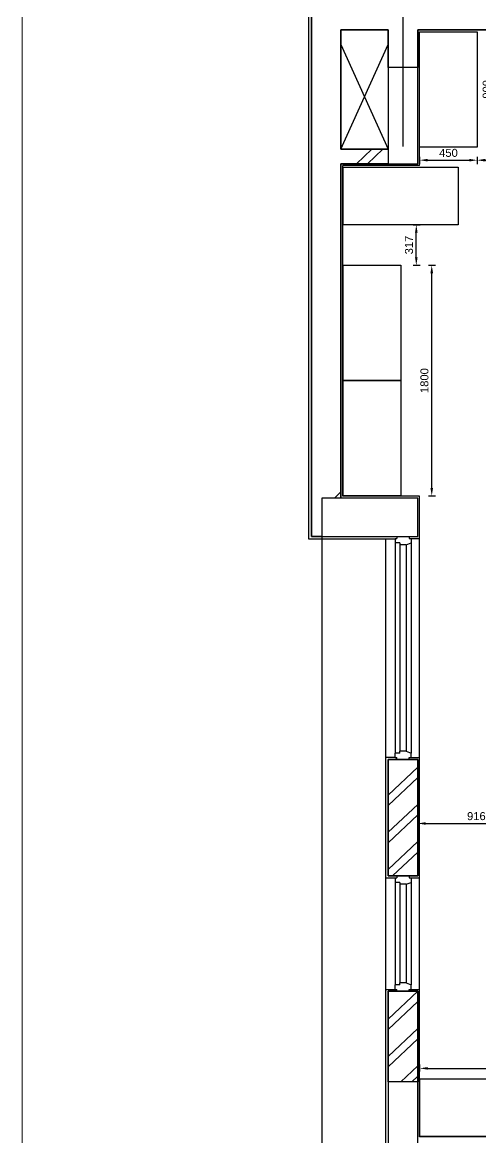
# Model space of a CAD drawing. Extents: x 681461 to 1380439, y -183990 to 19328.
# Drawn here: x 681461 to 685041, y -155070 to -146363 of the extents above; entities that cross this region are included whole.
import ezdxf

# ---------------------------------------------------------------- set-up
doc = ezdxf.new("R2010")
doc.units = 0
doc.header["$LTSCALE"] = 900
doc.header["$MEASUREMENT"] = 0
doc.header["$PDMODE"] = 34
doc.linetypes.add('CENTER', pattern=[2, 1.25, -0.25, 0.25, -0.25])
doc.layers.get('DEFPOINTS').update_dxf_attribs({"color": 3, "linetype": 'CONTINUOUS'})
doc.layers.add('COL', color=6, linetype='CONTINUOUS', lineweight=25)
doc.layers.add('door', color=163, linetype='CONTINUOUS')
doc.layers.add('WALL', color=1, linetype='CONTINUOUS')
doc.styles.add('ROMANS', font='arial.ttf')
doc.dimstyles.new('MSADIM', dxfattribs={"dimscale": 25, "dimtxt": 2.5, "dimasz": 2.5, "dimexe": 1.2, "dimexo": 1, "dimgap": 1, "dimtad": 1, "dimdec": 0, "dimzin": 1, "dimdsep": 46, "dimtxsty": 'ROMANS', "dimcen": 0, "dimclrd": 3, "dimclrt": 6, "dimadec": 0, "dimazin": 0, "dimtfac": 1, "dimtdec": 0, "dimtofl": 0, "dimtmove": 0, "dimatfit": 3, "dimfxl": 1, "dimtvp": 0.1, "dimtolj": 1, "dimtzin": 1, "dimarcsym": 2})

# ---------------------------------------------------------------- blocks, each defined once
blk = doc.blocks.new('*D25')
at = {"layer": 'DEFPOINTS', "color": 0, "linetype": 'ByBlock', "lineweight": 13, "ltscale": 1.25}
for p in [(685465.4, -152616.8), (684549.5, -152683.3), (685465.4, -152639.1)]:
    blk.add_point(p, dxfattribs=at)
at = {"layer": 'door', "color": 0, "linetype": 'ByBlock', "lineweight": -2, "ltscale": 1.25}
for p, q in [((684549.5, -152641.8), (684549.5, -152586.8)), ((685465.4, -152616.8), (685465.4, -152586.8))]:
    blk.add_line(p, q, dxfattribs=at)
at = {"layer": 'door', "color": 3, "linetype": 'ByBlock', "lineweight": -2, "ltscale": 1.25}
blk.add_line((684612, -152616.8), (685402.9, -152616.8), dxfattribs=at)
at = {"layer": 'door', "color": 3, "linetype": 'ByBlock', "lineweight": 13, "ltscale": 1.25}
for points in [[(684612, -152606.4), (684612, -152627.2), (684549.5, -152616.8)], [(685402.9, -152606.4), (685402.9, -152627.2), (685465.4, -152616.8)]]:
    blk.add_solid(points, dxfattribs=at)
at = {"layer": 'door', "color": 6, "linetype": 'ByBlock', "ltscale": 1.25, "insert": (685007.4, -152559.9), "char_height": 62.5, "attachment_point": 5, "style": 'ROMANS'}
blk.add_mtext('\\A1;916', dxfattribs=at)
blk = doc.blocks.new('*D27')
at = {"layer": 'DEFPOINTS', "color": 0, "linetype": 'ByBlock', "lineweight": 13, "ltscale": 1.25}
for p in [(685014.5, -146436.2), (685014.5, -147336.2), (685145.2, -147336.2)]:
    blk.add_point(p, dxfattribs=at)
at = {"layer": 'door', "color": 0, "linetype": 'ByBlock', "lineweight": -2, "ltscale": 1.25}
for p, q in [((685120.2, -146436.2), (685175.2, -146436.2)), ((685120.2, -147336.2), (685175.2, -147336.2))]:
    blk.add_line(p, q, dxfattribs=at)
at = {"layer": 'door', "color": 3, "linetype": 'ByBlock', "lineweight": -2, "ltscale": 1.25}
blk.add_line((685145.2, -146498.7), (685145.2, -147273.7), dxfattribs=at)
at = {"layer": 'door', "color": 3, "linetype": 'ByBlock', "lineweight": 13, "ltscale": 1.25}
for points in [[(685134.8, -146498.7), (685155.6, -146498.7), (685145.2, -146436.2)], [(685134.8, -147273.7), (685155.6, -147273.7), (685145.2, -147336.2)]]:
    blk.add_solid(points, dxfattribs=at)
at = {"layer": 'door', "color": 6, "linetype": 'ByBlock', "ltscale": 1.25, "insert": (685088.3, -146886.2), "char_height": 62.5, "attachment_point": 5, "rotation": 90, "style": 'ROMANS'}
blk.add_mtext('\\A1;900', dxfattribs=at)
blk = doc.blocks.new('*D28')
at = {"layer": 'DEFPOINTS', "color": 0, "linetype": 'ByBlock', "lineweight": 13, "ltscale": 1.25}
for p in [(684564.5, -147336.2), (685014.5, -147336.2), (685014.5, -147439.1)]:
    blk.add_point(p, dxfattribs=at)
at = {"layer": 'door', "color": 0, "linetype": 'ByBlock', "lineweight": -2, "ltscale": 1.25}
for p, q in [((684564.5, -147414.1), (684564.5, -147469.1)), ((685014.5, -147414.1), (685014.5, -147469.1))]:
    blk.add_line(p, q, dxfattribs=at)
at = {"layer": 'door', "color": 3, "linetype": 'ByBlock', "lineweight": -2, "ltscale": 1.25}
blk.add_line((684627, -147439.1), (684952, -147439.1), dxfattribs=at)
at = {"layer": 'door', "color": 3, "linetype": 'ByBlock', "lineweight": 13, "ltscale": 1.25}
for points in [[(684627, -147428.7), (684627, -147449.5), (684564.5, -147439.1)], [(684952, -147428.7), (684952, -147449.5), (685014.5, -147439.1)]]:
    blk.add_solid(points, dxfattribs=at)
at = {"layer": 'door', "color": 6, "linetype": 'ByBlock', "ltscale": 1.25, "insert": (684789.5, -147382.2), "char_height": 62.5, "attachment_point": 5, "style": 'ROMANS'}
blk.add_mtext('\\A1;450', dxfattribs=at)
blk = doc.blocks.new('*D29')
at = {"layer": 'DEFPOINTS', "color": 0, "linetype": 'ByBlock', "lineweight": 13, "ltscale": 1.25}
for p in [(685014.5, -147336.2), (685589.5, -147336.2), (685589.5, -147439.1)]:
    blk.add_point(p, dxfattribs=at)
at = {"layer": 'door', "color": 0, "linetype": 'ByBlock', "lineweight": -2, "ltscale": 1.25}
for p, q in [((685014.5, -147414.1), (685014.5, -147469.1)), ((685589.5, -147414.1), (685589.5, -147469.1))]:
    blk.add_line(p, q, dxfattribs=at)
at = {"layer": 'door', "color": 3, "linetype": 'ByBlock', "lineweight": -2, "ltscale": 1.25}
blk.add_line((685077, -147439.1), (685527, -147439.1), dxfattribs=at)
at = {"layer": 'door', "color": 3, "linetype": 'ByBlock', "lineweight": 13, "ltscale": 1.25}
for points in [[(685077, -147428.7), (685077, -147449.5), (685014.5, -147439.1)], [(685527, -147428.7), (685527, -147449.5), (685589.5, -147439.1)]]:
    blk.add_solid(points, dxfattribs=at)
at = {"layer": 'door', "color": 6, "linetype": 'ByBlock', "ltscale": 1.25, "insert": (685302, -147382.3), "char_height": 62.5, "attachment_point": 5, "style": 'ROMANS'}
blk.add_mtext('\\A1;575', dxfattribs=at)
blk = doc.blocks.new('*D30')
at = {"layer": 'DEFPOINTS', "color": 0, "linetype": 'ByBlock', "lineweight": 13, "ltscale": 1.25}
for p in [(684416.3, -148259.7), (684658.9, -148259.7), (684416.3, -150059.7)]:
    blk.add_point(p, dxfattribs=at)
at = {"layer": 'door', "color": 0, "linetype": 'ByBlock', "lineweight": -2, "ltscale": 1.25}
for p, q in [((684633.9, -148259.7), (684688.9, -148259.7)), ((684633.9, -150059.7), (684688.9, -150059.7))]:
    blk.add_line(p, q, dxfattribs=at)
at = {"layer": 'door', "color": 3, "linetype": 'ByBlock', "lineweight": -2, "ltscale": 1.25}
blk.add_line((684658.9, -149997.2), (684658.9, -148322.2), dxfattribs=at)
at = {"layer": 'door', "color": 3, "linetype": 'ByBlock', "lineweight": 13, "ltscale": 1.25}
for points in [[(684648.5, -148322.2), (684669.4, -148322.2), (684658.9, -148259.7)], [(684648.5, -149997.2), (684669.4, -149997.2), (684658.9, -150059.7)]]:
    blk.add_solid(points, dxfattribs=at)
at = {"layer": 'door', "color": 6, "linetype": 'ByBlock', "ltscale": 1.25, "insert": (684602, -149159.7), "char_height": 62.5, "attachment_point": 5, "rotation": 90, "style": 'ROMANS'}
blk.add_mtext('\\A1;1800', dxfattribs=at)
blk = doc.blocks.new('*D31')
at = {"layer": 'DEFPOINTS', "color": 0, "linetype": 'ByBlock', "lineweight": 13, "ltscale": 1.25}
for p in [(684416.3, -147943.1), (684538.3, -147943.1), (684416.3, -148259.7)]:
    blk.add_point(p, dxfattribs=at)
at = {"layer": 'door', "color": 0, "linetype": 'ByBlock', "lineweight": -2, "ltscale": 1.25}
for p, q in [((684513.3, -147943.1), (684568.3, -147943.1)), ((684513.3, -148259.7), (684568.3, -148259.7))]:
    blk.add_line(p, q, dxfattribs=at)
at = {"layer": 'door', "color": 3, "linetype": 'ByBlock', "lineweight": -2, "ltscale": 1.25}
blk.add_line((684538.3, -148197.2), (684538.3, -148005.6), dxfattribs=at)
at = {"layer": 'door', "color": 3, "linetype": 'ByBlock', "lineweight": 13, "ltscale": 1.25}
for points in [[(684527.9, -148005.6), (684548.7, -148005.6), (684538.3, -147943.1)], [(684527.9, -148197.2), (684548.7, -148197.2), (684538.3, -148259.7)]]:
    blk.add_solid(points, dxfattribs=at)
at = {"layer": 'door', "color": 6, "linetype": 'ByBlock', "ltscale": 1.25, "insert": (684481.4, -148101.4), "char_height": 62.5, "attachment_point": 5, "rotation": 90, "style": 'ROMANS'}
blk.add_mtext('\\A1;317', dxfattribs=at)
blk = doc.blocks.new('*D34')
at = {"layer": 'DEFPOINTS', "color": 0, "linetype": 'ByBlock', "lineweight": 13, "ltscale": 1.25}
for p in [(689065.4, -154528.5), (684565.4, -154611.4), (689065.4, -154611.4)]:
    blk.add_point(p, dxfattribs=at)
at = {"layer": 'door', "color": 0, "linetype": 'ByBlock', "lineweight": -2, "ltscale": 1.25}
for p, q in [((684565.4, -154553.5), (684565.4, -154498.5)), ((689065.4, -154553.5), (689065.4, -154498.5))]:
    blk.add_line(p, q, dxfattribs=at)
at = {"layer": 'door', "color": 3, "linetype": 'ByBlock', "lineweight": -2, "ltscale": 1.25}
blk.add_line((684627.9, -154528.5), (689002.9, -154528.5), dxfattribs=at)
at = {"layer": 'door', "color": 3, "linetype": 'ByBlock', "lineweight": 13, "ltscale": 1.25}
for points in [[(684627.9, -154518.1), (684627.9, -154539), (684565.4, -154528.5)], [(689002.9, -154518.1), (689002.9, -154539), (689065.4, -154528.5)]]:
    blk.add_solid(points, dxfattribs=at)
at = {"layer": 'door', "color": 6, "linetype": 'ByBlock', "ltscale": 1.25, "insert": (686815.4, -154471.6), "char_height": 62.5, "attachment_point": 5, "style": 'ROMANS'}
blk.add_mtext('\\A1;4500', dxfattribs=at)

msp = doc.modelspace()

# ---------------------------------------------------------------- linework, layer by layer
at = {"layer": 'COL', "color": 9, "linetype": 'CENTER'}
msp.add_line((684434.5, -147331.8), (684434.5, -145988.9), dxfattribs=at)
at = {"layer": 'door', "color": 7, "lineweight": 35, "ltscale": 1.25}
for p, q in [((683719.5, -150376.8), (683719.5, -146191.8)), ((683949.5, -147351.8), (683949.5, -146421.8)), ((684319.5, -146421.8), (683949.5, -146421.8)), ((684319.5, -146716.8), (684319.5, -146421.8)), ((684549.5, -146716.8), (684549.5, -146421.8)), ((685589.5, -146421.8), (684549.5, -146421.8)), ((684319.5, -147351.8), (683949.5, -147351.8)), ((683949.5, -150076.8), (683949.5, -147466.8)), ((684319.5, -147466.8), (683949.5, -147466.8)), ((683799.5, -150376.8), (683719.5, -150376.8)), ((684319.5, -153026.5), (684319.5, -152116.8)), ((684319.5, -152116.8), (684549.5, -152116.8)), ((684319.5, -152116.8), (684549.5, -152116.8)), ((684549.5, -153026.5), (684549.5, -152116.8)), ((684319.5, -153026.5), (684549.5, -153026.5)), ((684319.5, -154633.8), (684319.5, -153926.8)), ((684319.5, -153926.8), (684549.5, -153926.8)), ((684549.5, -154633.8), (684549.5, -153926.8))]:
    msp.add_line(p, q, dxfattribs=at)
at = {"layer": 'door', "color": 4, "linetype": 'ByBlock', "ltscale": 1.25}
msp.add_line((683799.5, -150376.8), (683799.5, -158943.8), dxfattribs=at)
at = {"layer": 'door', "color": 222, "linetype": 'ByBlock', "lineweight": 13, "ltscale": 1.25}
msp.add_lwpolyline([(681461, -120785.9), (703228, -120785.9), (703228, -183990), (681461, -183990)], close=True, dxfattribs=at)
at = {"layer": 'door', "color": 30, "linetype": 'ByBlock', "ltscale": 1.25}
for points in [[(684564.5, -147336.2), (684564.5, -146436.2), (685014.5, -146436.2), (685014.5, -147336.2)], [(684866.3, -147943.1), (683966.3, -147943.1), (683966.3, -147493.1), (684866.3, -147493.1)], [(683966.3, -149159.7), (683966.3, -148259.7), (684416.3, -148259.7), (684416.3, -149159.7)], [(683966.3, -150059.7), (683966.3, -149159.7), (684416.3, -149159.7), (684416.3, -150059.7)], [(684565.4, -154611.4), (685465.4, -154611.4), (685465.4, -155061.4), (684565.4, -155061.4)]]:
    msp.add_lwpolyline(points, close=True, dxfattribs=at)
at = {"layer": 'WALL', "color": 8, "linetype": 'Continuous'}
for p, q in [((683699.5, -150396.8), (683699.5, -146171.8)), ((684564.5, -147481.8), (684564.5, -146436.8)), ((683964.5, -150061.8), (683964.5, -147481.8)), ((684564.5, -147481.8), (683964.5, -147481.8)), ((684564.5, -150061.8), (683964.5, -150061.8)), ((684564.5, -150396.8), (684564.5, -150061.8)), ((684372, -150396.8), (683699.5, -150396.8))]:
    msp.add_line(p, q, dxfattribs=at)
at = {"layer": 'WALL', "color": 9}
for p, q in [((683949.5, -146536.8), (684319.5, -147351.8)), ((683949.5, -147351.8), (684319.5, -146536.8))]:
    msp.add_line(p, q, dxfattribs=at)
at = {"layer": 'WALL', "color": 8, "linetype": 'ByBlock'}
for p, q in [((684191.9, -147351.8), (684070.6, -147466.8)), ((684277.2, -147351.8), (684155.9, -147466.8)), ((683949.5, -150028.7), (683898.7, -150076.8)), ((684372, -150426.8), (684372, -152066.8)), ((684410, -150441.8), (684410, -152051.8)), ((684460, -150441.8), (684460, -152051.8)), ((684497, -150391.8), (684564.5, -150391.8)), ((684497, -150426.8), (684497, -152066.8)), ((684372, -152101.8), (684299.5, -152101.8)), ((684497, -152101.8), (684564.5, -152101.8)), ((684549.5, -152176.8), (684319.5, -152394.8)), ((684549.5, -152257.7), (684319.5, -152475.7)), ((684549.5, -152467.8), (684319.5, -152685.8)), ((684549.5, -152548.7), (684319.5, -152766.7)), ((684549.5, -152758.8), (684319.5, -152976.8)), ((684549.5, -152839.7), (684352.4, -153026.5)), ((684299.5, -153041.5), (684372, -153041.5)), ((684497, -153041.5), (684564.5, -153041.5)), ((684564.5, -155062.7), (684564.5, -153026.5)), ((684372, -153076.5), (684372, -153876.8)), ((684410, -153091.5), (684410, -153861.8)), ((684460, -153091.5), (684460, -153861.8)), ((684497, -153076.5), (684497, -153876.8)), ((684299.5, -153911.8), (684372, -153911.8)), ((684549.5, -153926.8), (684319.5, -154144.9)), ((684497, -153911.8), (684564.5, -153911.8)), ((684549.5, -154007.7), (684319.5, -154225.8)), ((684549.5, -154217.8), (684319.5, -154435.9)), ((684549.5, -154298.7), (684319.5, -154516.8)), ((684549.5, -154508.8), (684417.7, -154633.8)), ((684549.5, -154589.7), (684503, -154633.8)), ((691159.5, -155062.7), (684564.5, -155062.7))]:
    msp.add_line(p, q, dxfattribs=at)
at = {"layer": 'WALL', "color": 8}
for p, q in [((684299.5, -158943.8), (684299.5, -150396.8)), ((684564.5, -153026.5), (684564.5, -150396.8))]:
    msp.add_line(p, q, dxfattribs=at)
at = {"layer": 'WALL', "color": 1, "linetype": 'ByBlock'}
for p, q in [((684372, -150391.8), (684372, -150426.8)), ((684372, -150391.8), (684372, -150426.8)), ((684372, -150391.8), (684387, -150391.8)), ((684410, -150426.8), (684372, -150426.8)), ((684387, -150376.8), (684482, -150376.8)), ((684387, -150376.8), (684387, -150391.8)), ((684410, -150426.8), (684410, -150441.8)), ((684460, -150441.8), (684410, -150441.8)), ((684460, -150441.8), (684497, -150426.8)), ((684482, -150376.8), (684482, -150391.8)), ((684482, -150391.8), (684497, -150391.8)), ((684497, -150391.8), (684497, -150426.8)), ((684410, -152066.8), (684372, -152066.8)), ((684372, -152101.8), (684372, -152066.8)), ((684372, -152101.8), (684372, -152066.8)), ((684372, -152101.8), (684387, -152101.8)), ((684387, -152116.8), (684387, -152101.8)), ((684460, -152051.8), (684410, -152051.8)), ((684410, -152066.8), (684410, -152051.8)), ((684460, -152051.8), (684497, -152066.8)), ((684482, -152101.8), (684497, -152101.8)), ((684482, -152116.8), (684482, -152101.8)), ((684497, -152101.8), (684497, -152066.8)), ((684387, -152116.8), (684482, -152116.8)), ((684319.5, -153026.5), (684549.5, -153026.5)), ((684372, -153041.5), (684372, -153076.5)), ((684372, -153041.5), (684387, -153041.5)), ((684372, -153041.5), (684372, -153076.5)), ((684387, -153026.5), (684387, -153041.5)), ((684387, -153026.5), (684482, -153026.5)), ((684482, -153026.5), (684482, -153041.5)), ((684482, -153041.5), (684497, -153041.5)), ((684497, -153041.5), (684497, -153076.5)), ((684410, -153076.5), (684372, -153076.5)), ((684410, -153076.5), (684410, -153091.5)), ((684460, -153091.5), (684410, -153091.5)), ((684460, -153091.5), (684497, -153076.5)), ((684372, -153911.8), (684372, -153876.8)), ((684372, -153911.8), (684372, -153876.8)), ((684410, -153876.8), (684372, -153876.8)), ((684372, -153911.8), (684387, -153911.8)), ((684387, -153926.8), (684387, -153911.8)), ((684387, -153926.8), (684482, -153926.8)), ((684410, -153876.8), (684410, -153861.8)), ((684460, -153861.8), (684410, -153861.8)), ((684460, -153861.8), (684497, -153876.8)), ((684482, -153926.8), (684482, -153911.8)), ((684482, -153911.8), (684497, -153911.8)), ((684497, -153911.8), (684497, -153876.8))]:
    msp.add_line(p, q, dxfattribs=at)
at = {"layer": 'WALL', "color": 6}
for points in [[(684319.5, -147466.8), (684549.5, -147466.8), (684549.5, -146716.8), (684319.5, -146716.8)], [(683799.5, -150376.8), (684549.5, -150376.8), (684549.5, -150076.8), (683799.5, -150076.8)], [(684319.5, -155383.8), (684549.5, -155383.8), (684549.5, -154633.8), (684319.5, -154633.8)]]:
    msp.add_lwpolyline(points, close=True, dxfattribs=at)

# ---------------------------------------------------------------- dimensions: what is measured, and where the dimension line sits
at = {"layer": 'door', "color": 30, "linetype": 'ByBlock', "ltscale": 1.25}
for base, p1, p2, picture, middle in [((685145.2, -147336.2), (685014.5, -146436.2), (685014.5, -147336.2), '*D27', (685088.3, -146886.2)), ((684538.3, -147943.1), (684416.3, -148259.7), (684416.3, -147943.1), '*D31', (684481.4, -148101.4)), ((684658.9, -148259.7), (684416.3, -150059.7), (684416.3, -148259.7), '*D30', (684602, -149159.7))]:
    dim = msp.add_linear_dim(base=base, p1=p1, p2=p2, angle=90, dimstyle='MSADIM', override={"dimfxlon": 1}, dxfattribs=at)
    dim.commit()
    dim.dimension.update_dxf_attribs({"geometry": picture, "text_midpoint": middle})
for base, p1, p2, picture, middle in [((685014.5, -147439.1), (684564.5, -147336.2), (685014.5, -147336.2), '*D28', (684789.5, -147382.2)), ((685589.5, -147439.1), (685014.5, -147336.2), (685589.5, -147336.2), '*D29', (685302, -147382.3)), ((685465.4, -152616.8), (684549.5, -152683.3), (685465.4, -152639.1), '*D25', (685007.4, -152559.9)), ((689065.4, -154528.5), (684565.4, -154611.4), (689065.4, -154611.4), '*D34', (686815.4, -154471.6))]:
    dim = msp.add_linear_dim(base=base, p1=p1, p2=p2, dimstyle='MSADIM', override={"dimfxlon": 1}, dxfattribs=at)
    dim.commit()
    dim.dimension.update_dxf_attribs({"geometry": picture, "text_midpoint": middle})

doc.saveas('drawing.dxf')
